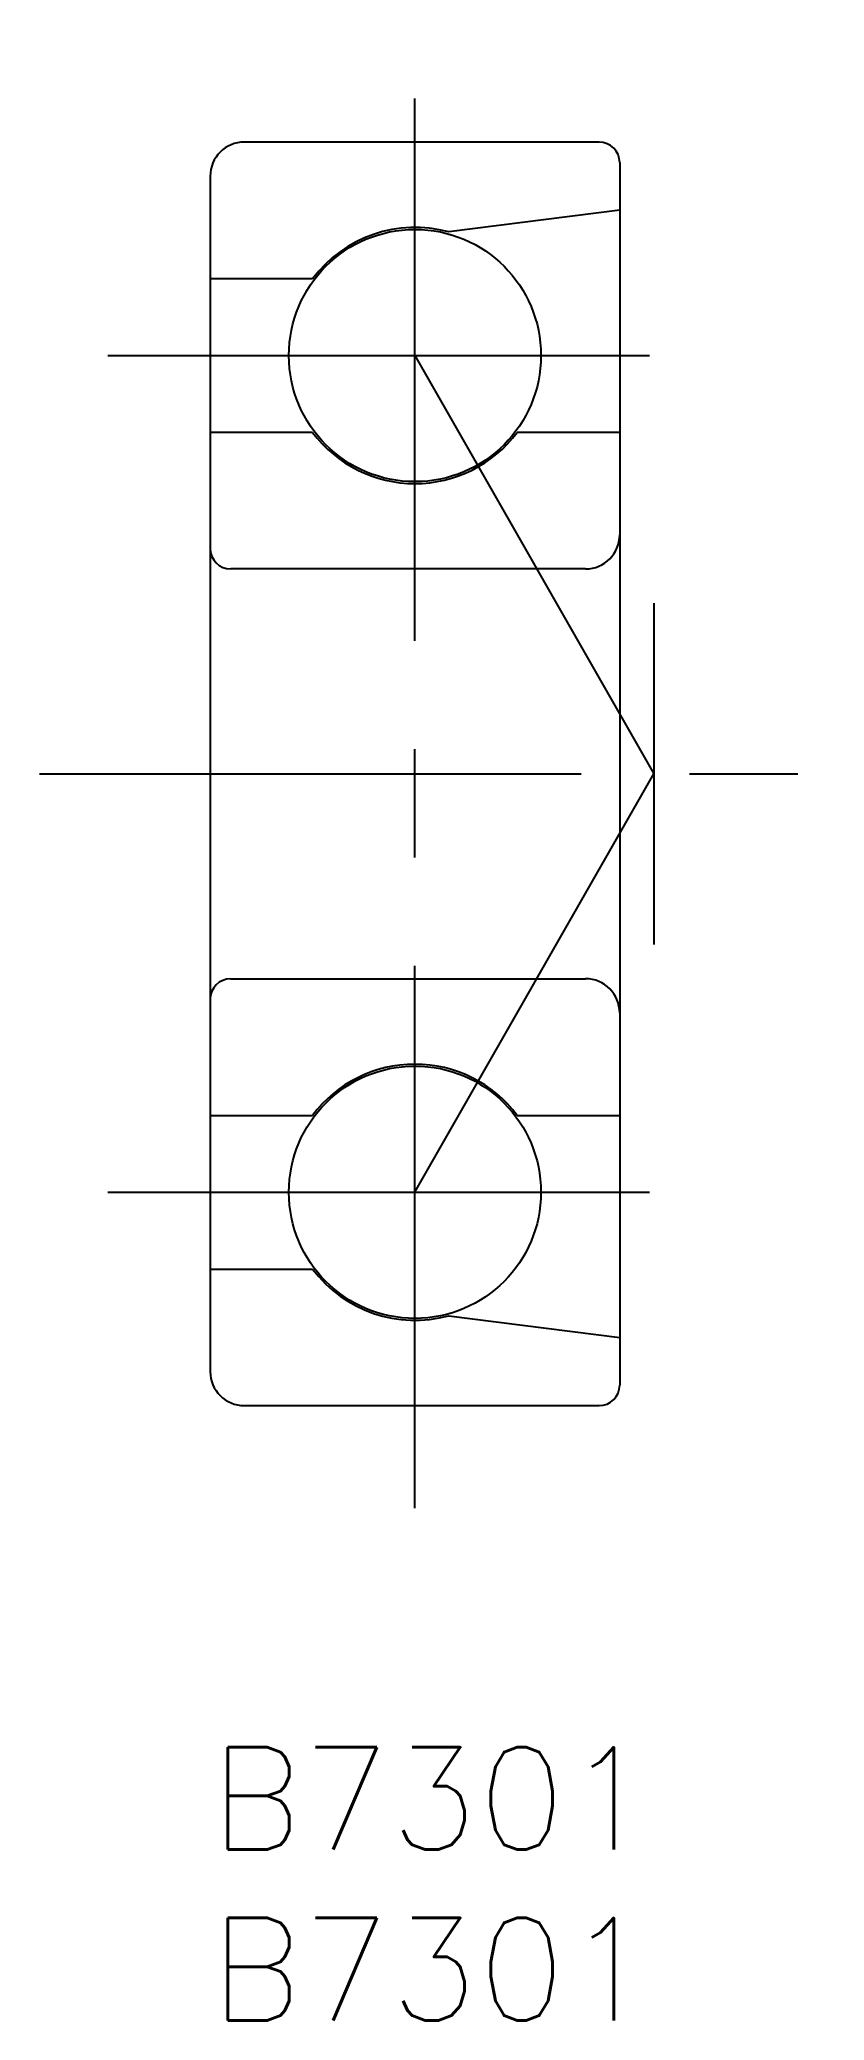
# Model space of a CAD drawing. Extents: x -5 to 18, y -8 to 50.
import ezdxf

# ---------------------------------------------------------------- set-up
doc = ezdxf.new("R2010")
doc.units = 0
doc.header["$LTSCALE"] = 0.5
doc.linetypes.add('CENTER', pattern=[50.8, 31.75, -6.35, 6.35, -6.35])
for name, color, linetype in [('MSM_CENTER', 1, 'CENTER'), ('MSM_CONTINUOUS', 7, 'CONTINUOUS'), ('MSM_PART_NUMBER', 7, 'CONTINUOUS')]:
    doc.layers.add(name, color=color, linetype=linetype)
doc.styles.get("Standard").update_dxf_attribs({"font": 'txt.shx', "height": 3, "bigfont": 'bigfont.shx'})

msp = doc.modelspace()

# ---------------------------------------------------------------- linework, layer by layer
at = {"layer": 'MSM_CENTER'}
for p, q in [((6, 7), (6, 50)), ((-3, 40.75), (15, 40.75)), ((6, 40.75), (13, 28.5)), ((13, 33.5), (13, 23.5)), ((-5, 28.5), (18, 28.5)), ((6, 16.25), (13, 28.5)), ((-3, 16.25), (15, 16.25))]:
    msp.add_line(p, q, dxfattribs=at)
at = {"layer": 'MSM_CONTINUOUS'}
for p, q in [((11.4, 47), (1, 47)), ((12, 46.4), (12, 10.6)), ((0, 46), (0, 11)), ((12, 45.001563), (6.989167, 44.367188)), ((3, 43), (0, 43)), ((3, 38.5), (0, 38.5)), ((12, 38.5), (9, 38.5)), ((11, 34.5), (0.6, 34.5)), ((0.6, 22.5), (11, 22.5)), ((0, 18.5), (3, 18.5)), ((9, 18.5), (12, 18.5)), ((0, 14), (3, 14)), ((6.989167, 12.632812), (12, 11.998437)), ((1, 10), (11.4, 10))]:
    msp.add_line(p, q, dxfattribs=at)
for centre in [(6, 40.75), (6, 16.25)]:
    msp.add_circle(centre, 3.69375, dxfattribs=at)
for centre, radius, start, end in [((1, 46), 1, 90, 180), ((11.4, 46.4), 0.6, 360, 90), ((6, 40.75), 3.75, 74.70565697, 143.13010235), ((6, 40.75), 3.75, 216.86989765, 323.13010235), ((11, 35.5), 1, 270, 0), ((0.6, 35.1), 0.6, 180, 270), ((0.6, 21.9), 0.6, 90, 180), ((11, 21.5), 1, 0, 90), ((6, 16.25), 3.75, 36.86989765, 143.13010235), ((6, 16.25), 3.75, 216.86989765, 285.29434303), ((1, 11), 1, 180, 270), ((11.4, 10.6), 0.6, 270, 0)]:
    msp.add_arc(centre, radius, start, end, dxfattribs=at)

# ---------------------------------------------------------------- texts
at = {"layer": 'MSM_PART_NUMBER'}
for p in [(0, -3), (0, -8)]:
    msp.add_text('B7301', height=3, dxfattribs=at).set_placement(p)

doc.saveas('drawing.dxf')
